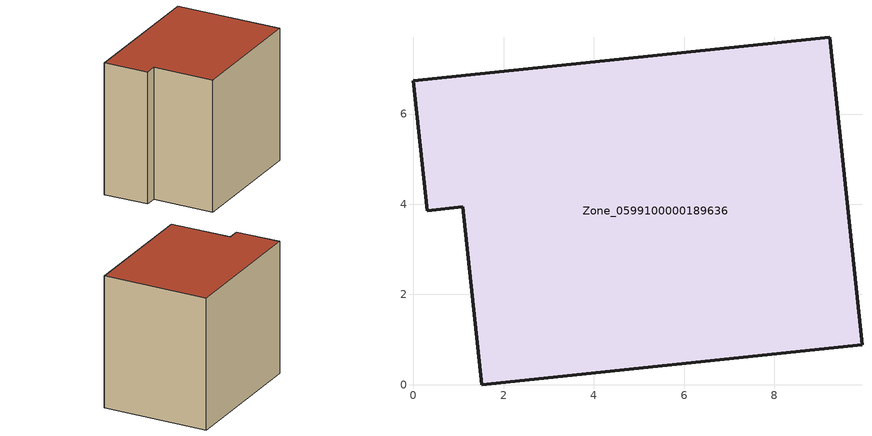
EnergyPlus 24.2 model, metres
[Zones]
Zone_0599100000189636
 floor ground (C_G): 0,6.74 9.23,7.7 9.95,0.88 1.51,0 1.09,3.94 0.31,3.85 z0
 wall outside (C_F): 9.23,7.7 0,6.74 0.31,3.85 1.09,3.94 1.51,0 9.95,0.88 9.23,7.7 z0:8.6
 roof outside (C_R): 9.95,0.88 9.23,7.7 0,6.74 0.31,3.85 1.09,3.94 1.51,0 z8.6
[BUILDING]
Pand.0599100000189636: North Axis=0; Terrain=City; Loads Convergence Tolerance Value=0.04; Temperature Convergence Tolerance Value=0.4; Solar Distribution=FullExterior; Maximum Number of Warmup Days=25; Minimum Number of Warmup Days=1
[Site:Location]
Rotterdam.The.Hague.AP_ZH_NLD Design_Conditions: Latitude=51.96; Longitude=4.45; Time Zone=1; Elevation=-4.5
[SITE:GROUNDTEMPERATURE:BUILDINGSURFACE]
18, 18, 18, 18, 18, 18, 18, 18, 18, 18, 18, 18
[MATERIAL] Thermal Absorptance=0.9; Solar Absorptance=0.7; Visible Absorptance=0.7
Name | Roughness | Thickness | Conductivity | Density | Specific Heat
G.TI.1992-2005 | MediumSmooth | 0.15 | 0.06 | 540 | 1210
F.TI.1992-2005 | Rough | 0.3 | 0.12 | 1920 | 840
R.TI.1992-2005 | MediumRough | 0.2 | 0.08 | 1500 | 1000
[CONSTRUCTION]
C_G: G.TI.1992-2005
C_F: F.TI.1992-2005
C_R: R.TI.1992-2005
[ZONE]
Zone_0599100000189636: Type=1; Multiplier=1; Ceiling Height=Autocalculate; Volume=Autocalculate; Floor Area=autocalculate; Part of Total Floor Area=Yes
[ZONEINFILTRATION:DESIGNFLOWRATE]
Infil_Zone_0599100000189636: Zone or ZoneList or Space or SpaceList=Zone_0599100000189636; Schedule=AlwaysOn; Design Flow Rate Calculation Method=Flow/Area; Flow Rate per Floor Area=0.0015; Constant Term Coefficient=1; Temperature Term Coefficient=0; Velocity Term Coefficient=0; Velocity Squared Term Coefficient=0
[HVACTEMPLATE:ZONE:IDEALLOADSAIRSYSTEM]
Zone_0599100000189636: Maximum Heating Supply Air Temperature=50; Minimum Cooling Supply Air Temperature=13; Maximum Heating Supply Air Humidity Ratio=0.0156; Minimum Cooling Supply Air Humidity Ratio=0.0077; Heating Limit=NoLimit; Cooling Limit=NoLimit; Dehumidification Control Type=ConstantSensibleHeatRatio; Cooling Sensible Heat Ratio=0.7; Dehumidification Setpoint=60; Humidification Control Type=None; Humidification Setpoint=30; Outdoor Air Method=None; Outdoor Air Flow Rate per Person=0.00944; Outdoor Air Flow Rate per Zone Floor Area=0; Outdoor Air Flow Rate per Zone=0; Demand Controlled Ventilation Type=None; Outdoor Air Economizer Type=NoEconomizer; Heat Recovery Type=None; Sensible Heat Recovery Effectiveness=0.7; Latent Heat Recovery Effectiveness=0.65
[ZONECONTROL:THERMOSTAT]
ThermostatControl_Zone_0599100000189636: Zone or ZoneList=Zone_0599100000189636; Control Type Schedule=DualSetpointControlType; Control 1=Thermostat_Zone_0599100000189636; Temperature Difference Between Cutout And Setpoint=0
[THERMOSTATSETPOINT:DUALSETPOINT]
Thermostat_Zone_0599100000189636: Heating Setpoint Temperature Schedule=HeatingSetpoint_Zone_0599100000189636; Cooling Setpoint Temperature Schedule=CoolingSetpoint_Zone_0599100000189636
[SCHEDULE:COMPACT]
HeatingSetpoint_Zone_0599100000189636: Through: 12/31, For: AllDays, Until: 24:00, 21
CoolingSetpoint_Zone_0599100000189636: Through: 12/31, For: AllDays, Until: 24:00, 24
DualSetpointControlType: Through: 12/31, For: AllDays, Until: 24:00, 4
AlwaysOn: Through: 12/31, For: AllDays, Until: 24:00, 1
